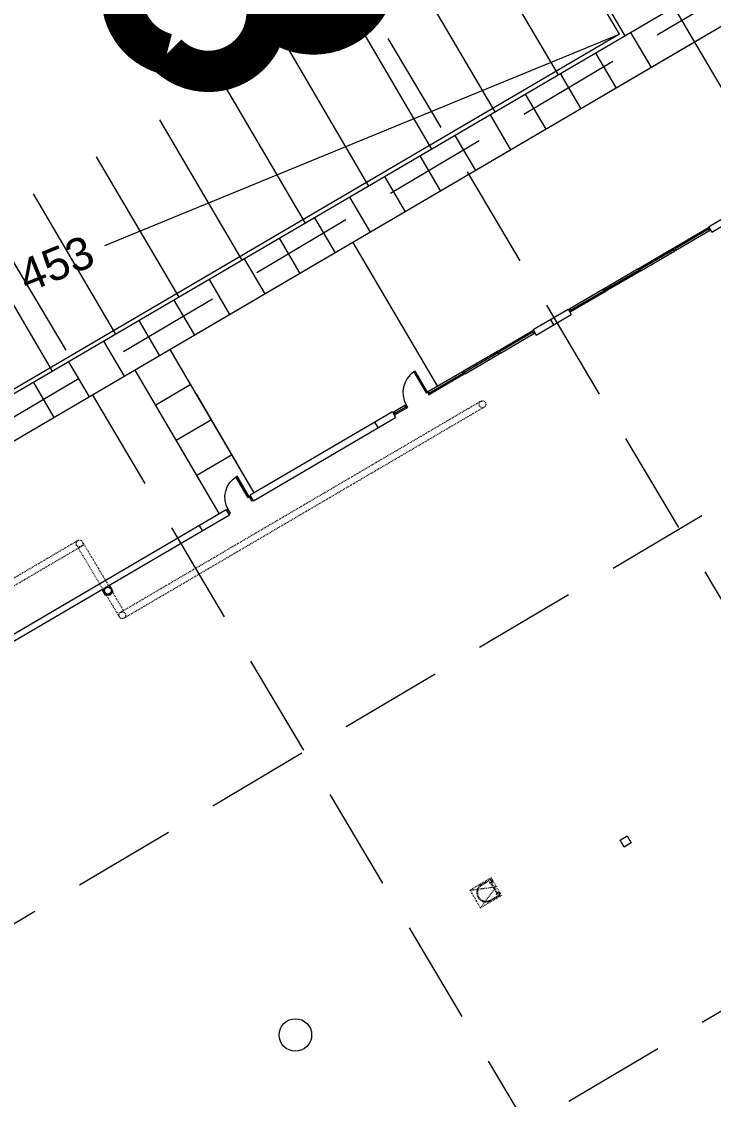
# Model space of a CAD drawing. Header units: inches. Extents: x 2527773 to 2531821, y 6906669 to 6910268.
# Drawn here: x 2530032.7 to 2530117.7, y 6909333.8 to 6909466.2 of the extents above; entities that cross this region are included whole.
import ezdxf
from ezdxf.enums import TextEntityAlignment as Align

# ---------------------------------------------------------------- set-up
doc = ezdxf.new("R2010")
doc.units = ezdxf.units.IN
doc.header["$MEASUREMENT"] = 0
for name, pattern in [('906-BP-01$0$HIDDEN', [0.1143, 0.0762, -0.0381]), ('906-BP-01$0$HIDDEN2', [0.05715, 0.0381, -0.01905]), ('DGN Style 4', [136.947622, 68.431042, -34.215521, 0.085539, -34.215521]), ('HIDDEN', [0.009525, 0.00635, -0.003175])]:
    doc.linetypes.add(name, pattern=pattern)
for name, color, linetype, lineweight in [('906-BP-01$0$A-FENCE', 251, '906-BP-01$0$FENCELINE1', 0), ('906-BP-01$0$A-GLAZ', 251, 'Continuous', 0), ('906-BP-01$0$AFLGR', 251, 'Continuous', 0), ('906-BP-01$0$AROEQ', 251, 'Continuous', 0), ('906-BP-01$0$S-COLS', 251, 'Continuous', 0), ('A-GLAZ', 251, 'Continuous', 0), ('CE-GRADE-25128 - CE-GRAD-CONT-MINR-LABL-STD1', 40, 'Continuous', 30), ('CE-GRADE-25128 - CE-GRAD-CONT-MINR-LINE', 40, 'Continuous', 53), ('CE-PUTIL-25128 - CE-UTIL-STRM-RCP-CL3-48IN', 251, 'DGN Style 4', 13), ('CE-PUTIL-25128 - CE-UTIL-STRM-WALL', 251, 'Continuous', 13), ('CE-SITE-25128 - 906-BP-01$0$A-BOLLARD', 251, 'Continuous', 0), ('CE-SITE-25128 - 906-BP-01$0$A-DOOR', 251, 'Continuous', 0), ('CE-SITE-25128 - 906-BP-01$0$A-FLOR-STRS', 251, 'Continuous', 0), ('CE-SITE-25128 - 906-BP-01$0$A-GLAZ', 251, 'Continuous', 0), ('CE-SITE-25128 - 906-BP-01$0$A-WALL-SHELL', 251, 'Continuous', 0), ('CE-SITE-25128 - 906-BP-01$0$AROEQ', 251, 'Continuous', 0), ('CE-SITE-25128 - 906-BP-01$0$P-FIXT', 251, 'Continuous', 0), ('CE-SITE-25128 - A-DOOR', 251, 'Continuous', 0), ('CE-SITE-25128 - a-paving', 251, 'Continuous', 0), ('CE-SITE-25128 - a-sidewalks', 251, 'Continuous', 0), ('CE-SITE-25128 - a-stripes', 251, 'Continuous', 0)]:
    doc.layers.add(name, color=color, linetype=linetype, lineweight=lineweight)
doc.layers.add('GRID', color=254, linetype='HIDDEN')
doc.layers.add('LEGEND', color=7, linetype='Continuous')
doc.styles.get("Standard").update_dxf_attribs({"font": 'ARIAL.TTF'})
doc.styles.add('Style-ltypeshp', font='ltypeshp.shx')
doc.linetypes.add('906-BP-01$0$FENCELINE1', pattern='A,0.0762,-0.03048,["…",Style-ltypeshp,S=0.03048,R=0,X=-0.03048,Y=0],-0.03048,0.304801', length=0.441961)

# ---------------------------------------------------------------- blocks, each defined once
blk = doc.blocks.new('906-BP-01$0$092XREF$0$092XREF$0$doorn')
at = {"layer": 'CE-SITE-25128 - 906-BP-01$0$A-DOOR', "ltscale": 0.273403}
for p, q in [((-0.0128, 0.0219), (-0.0139, 0.0213)), ((-0.0011, -0.0006), (-0.0139, 0.0213)), ((0, 0), (-0.0128, 0.0219)), ((0, 0), (-0.0011, -0.0006))]:
    blk.add_line(p, q, dxfattribs=at)
at = {"layer": 'CE-SITE-25128 - 906-BP-01$0$A-DOOR', "ltscale": 0.273403, "extrusion": (0, 0, -1)}
blk.add_arc((0, 0), 0.0254, 329.619, 59.619, dxfattribs=at)

msp = doc.modelspace()

# ---------------------------------------------------------------- linework, layer by layer
at = {"layer": '906-BP-01$0$A-FENCE', "lineweight": 0, "ltscale": 0.068351, "flags": 128}
msp.add_lwpolyline([(2530061.33, 6909408.29), (2530054.25, 6909420.36)], dxfattribs=at)
at = {"layer": '906-BP-01$0$A-GLAZ', "lineweight": 0, "ltscale": 0.273403, "flags": 128}
msp.add_lwpolyline([(2530112.91, 6909438.43), (2530113.1, 6909438.1), (2530112.96, 6909438.02), (2530112.77, 6909438.34)], close=True, dxfattribs=at)
at = {"layer": '906-BP-01$0$AFLGR', "lineweight": 0, "ltscale": 0.273403}
msp.add_line((2530112.54, 6909437.82), (2530112.38, 6909438.11), dxfattribs=at)
at = {"layer": '906-BP-01$0$AROEQ', "linetype": '906-BP-01$0$HIDDEN2', "lineweight": 0, "ltscale": 0.273403}
msp.add_line((2530091.04, 6909359.91), (2530089.08, 6909357.32), dxfattribs=at)
at = {"layer": '906-BP-01$0$S-COLS', "lineweight": 0, "ltscale": 0.273403, "flags": 128}
msp.add_lwpolyline([(2530107.6, 6909365.28), (2530106.73, 6909364.77), (2530106.23, 6909365.63), (2530107.09, 6909366.14)], close=True, dxfattribs=at)
at = {"layer": 'A-GLAZ', "lineweight": 0, "ltscale": 0.083333, "flags": 128}
msp.add_lwpolyline([(2530079.83, 6909419.03), (2530080.02, 6909418.71), (2530080.16, 6909418.79), (2530079.97, 6909419.12)], close=True, dxfattribs=at)
at = {"layer": 'CE-GRADE-25128 - CE-GRAD-CONT-MINR-LINE', "color": 35, "linetype": 'Continuous', "lineweight": 0}
msp.add_line((2530042.96, 6909438.69), (2530106.18, 6909464.62), dxfattribs=at)
at = {"layer": 'CE-PUTIL-25128 - CE-UTIL-STRM-RCP-CL3-48IN', "color": 5, "lineweight": 0, "flags": 128}
msp.add_lwpolyline([(2530918.43, 6908915.77), (2530890.12, 6908963.09), (2530239.22, 6909451.42, 0.302205), (2530018.05, 6909463.97), (2528753.12, 6908722.39, 0.415961), (2528717.73, 6908585.03), (2528785.5, 6908471), (2528781.08, 6908463.12)], format="xyb", dxfattribs=at)
at = {"layer": 'CE-PUTIL-25128 - CE-UTIL-STRM-WALL', "color": 5, "lineweight": 0, "flags": 128}
msp.add_lwpolyline([(2530341.57, 6909377.45), (2530240.57, 6909453.22, 0.302205), (2530016.91, 6909465.91), (2529948.32, 6909425.7)], format="xyb", dxfattribs=at)
at = {"layer": 'CE-PUTIL-25128 - CE-UTIL-STRM-WALL', "color": 5, "lineweight": 0}
msp.add_arc((2530119.2, 6909291.43), 197.75, 53.1214, 120.3816, dxfattribs=at)
at = {"layer": 'CE-SITE-25128 - 906-BP-01$0$A-BOLLARD', "lineweight": 0, "ltscale": 0.273403}
for p, q in [((2530043.53, 6909396.95), (2530043.67, 6909397.04)), ((2530043.94, 6909396.26), (2530043.53, 6909396.95)), ((2530043.54, 6909396.95), (2530043.68, 6909397.03)), ((2530043.95, 6909396.26), (2530043.54, 6909396.95)), ((2530043.68, 6909397.03), (2530043.67, 6909397.04)), ((2530042.52, 6909396.36), (2530042.67, 6909396.45)), ((2530042.53, 6909396.36), (2530042.52, 6909396.36)), ((2530042.53, 6909396.36), (2530042.66, 6909396.43)), ((2530043.07, 6909395.74), (2530042.66, 6909396.43)), ((2530043.08, 6909395.75), (2530042.67, 6909396.45)), ((2530043.07, 6909395.74), (2530043.64, 6909395.78)), ((2530043.08, 6909395.75), (2530043.64, 6909395.8)), ((2530043.94, 6909396.26), (2530043.63, 6909395.79)), ((2530043.95, 6909396.26), (2530043.64, 6909395.78))]:
    msp.add_line(p, q, dxfattribs=at)
msp.add_circle((2530066.37, 6909341.69), 2, dxfattribs=at)
at = {"layer": 'CE-SITE-25128 - 906-BP-01$0$A-DOOR', "lineweight": 0, "ltscale": 0.273403, "flags": 128}
for points in [[(2530060.72, 6909407.75), (2530060.98, 6909407.32), (2530061.16, 6909407.42), (2530060.9, 6909407.85)], [(2530057.96, 6909406.12), (2530058.21, 6909405.69), (2530058.39, 6909405.8), (2530058.13, 6909406.23)]]:
    msp.add_lwpolyline(points, close=True, dxfattribs=at)
at = {"layer": 'CE-SITE-25128 - 906-BP-01$0$A-FLOR-STRS', "linetype": '906-BP-01$0$HIDDEN', "lineweight": 0, "ltscale": 0.273403}
for p, q in [((2530089.05, 6909359.95), (2530089.01, 6909360)), ((2530089.13, 6909360.01), (2530089.09, 6909360.06)), ((2530089.21, 6909360.15), (2530090.29, 6909360.78)), ((2530089.24, 6909360.09), (2530090.32, 6909360.72)), ((2530089.67, 6909360.41), (2530089.75, 6909360.46)), ((2530089.7, 6909360.36), (2530089.67, 6909360.41)), ((2530089.7, 6909360.36), (2530089.79, 6909360.41)), ((2530089.79, 6909360.41), (2530089.75, 6909360.46)), ((2530090.22, 6909360.4), (2530090.44, 6909360.53)), ((2530090.22, 6909360.4), (2530090.24, 6909360.37)), ((2530090.24, 6909360.37), (2530090.45, 6909360.5)), ((2530090.31, 6909360.41), (2530091.12, 6909359.03)), ((2530090.34, 6909360.44), (2530091.15, 6909359.05)), ((2530090.38, 6909360.46), (2530091.19, 6909359.07)), ((2530090.47, 6909360.46), (2530090.4, 6909360.41)), ((2530090.44, 6909360.53), (2530090.45, 6909360.5)), ((2530090.51, 6909360.4), (2530090.44, 6909360.36)), ((2530090.52, 6909360.65), (2530090.52, 6909360.67)), ((2530090.58, 6909360.69), (2530090.57, 6909360.7)), ((2530088.73, 6909359.3), (2530088.66, 6909359.31)), ((2530088.74, 6909359.4), (2530088.68, 6909359.41)), ((2530088.84, 6909358.68), (2530088.78, 6909358.65)), ((2530088.89, 6909358.6), (2530088.83, 6909358.56)), ((2530090.31, 6909358.26), (2530090.77, 6909358.53)), ((2530090.35, 6909358.2), (2530090.8, 6909358.47)), ((2530090.77, 6909358.53), (2530090.86, 6909358.58)), ((2530090.77, 6909358.53), (2530090.8, 6909358.47)), ((2530090.8, 6909358.47), (2530090.89, 6909358.52)), ((2530090.86, 6909358.58), (2530091.39, 6909358.89)), ((2530090.86, 6909358.58), (2530090.89, 6909358.52)), ((2530090.89, 6909358.52), (2530091.43, 6909358.84)), ((2530091.05, 6909358.99), (2530091.26, 6909359.11)), ((2530091.06, 6909358.96), (2530091.05, 6909358.99)), ((2530091.06, 6909358.96), (2530091.28, 6909359.09)), ((2530091.21, 6909359.21), (2530091.13, 6909359.17)), ((2530091.24, 6909359.15), (2530091.16, 6909359.12)), ((2530091.28, 6909359.09), (2530091.26, 6909359.11)), ((2530091.43, 6909359.1), (2530091.44, 6909359.09)), ((2530091.49, 6909359.14), (2530091.5, 6909359.12)), ((2530089.38, 6909358.19), (2530089.35, 6909358.13)), ((2530089.47, 6909358.16), (2530089.45, 6909358.1)), ((2530090.1, 6909358.17), (2530090.12, 6909358.1)), ((2530090.19, 6909358.2), (2530090.22, 6909358.14))]:
    msp.add_line(p, q, dxfattribs=at)
for centre, radius, start, end in [((2530089.78, 6909359.17), 1.13, 120.381, 167.8337), ((2530089.78, 6909359.17), 1.06, 120.381, 167.6731), ((2530089.78, 6909359.17), 1.13, 127.8337, 132.9283), ((2530089.78, 6909359.17), 1.06, 127.6731, 133.0889), ((2530090.39, 6909360.6), 0.208, 30.381, 120.381), ((2530090.39, 6909360.6), 0.142, 30.381, 120.381), ((2530090.4, 6909360.58), 0.142, 300.381, 30.381), ((2530090.4, 6909360.58), 0.208, 300.381, 30.381), ((2530089.78, 6909359.17), 1.13, 172.9283, 207.8337), ((2530089.78, 6909359.17), 1.13, 167.8337, 172.9283), ((2530089.78, 6909359.17), 1.06, 173.0889, 207.6731), ((2530089.78, 6909359.17), 1.06, 167.6731, 173.0889), ((2530089.78, 6909359.17), 1.13, 207.8337, 212.9283), ((2530089.78, 6909359.17), 1.13, 212.9283, 300.381), ((2530089.78, 6909359.17), 1.06, 207.6731, 213.0889), ((2530089.78, 6909359.17), 1.06, 213.0889, 300.3817), ((2530091.31, 6909359.03), 0.208, 30.381, 119.43), ((2530091.31, 6909359.03), 0.142, 30.381, 120.381), ((2530091.32, 6909359.02), 0.142, 300.381, 30.381), ((2530091.32, 6909359.02), 0.208, 300.381, 30.381), ((2530089.78, 6909359.17), 1.13, 247.8337, 252.9283), ((2530089.78, 6909359.17), 1.06, 247.6731, 253.0889), ((2530089.78, 6909359.17), 1.06, 287.6731, 293.0889), ((2530089.78, 6909359.17), 1.13, 287.8337, 292.9283)]:
    msp.add_arc(centre, radius, start, end, dxfattribs=at)
at = {"layer": 'CE-SITE-25128 - 906-BP-01$0$A-GLAZ', "lineweight": 0, "ltscale": 0.273403}
for p, q in [((2530112.91, 6909438.43), (2530117.01, 6909440.83)), ((2530117.11, 6909440.67), (2530113.01, 6909438.27)), ((2530113.1, 6909438.1), (2530117.2, 6909440.51)), ((2530108.6, 6909435.9), (2530112.77, 6909438.34)), ((2530112.87, 6909438.18), (2530108.7, 6909435.74)), ((2530108.79, 6909435.58), (2530112.96, 6909438.02)), ((2530108.46, 6909435.82), (2530104.29, 6909433.37)), ((2530104.38, 6909433.21), (2530108.55, 6909435.65)), ((2530108.65, 6909435.49), (2530104.48, 6909433.05)), ((2530104.14, 6909433.29), (2530100.05, 6909430.88)), ((2530100.14, 6909430.72), (2530104.24, 6909433.12)), ((2530104.33, 6909432.96), (2530100.24, 6909430.56)), ((2530091.35, 6909425.78), (2530095.45, 6909428.19)), ((2530095.54, 6909428.03), (2530091.44, 6909425.62)), ((2530091.54, 6909425.46), (2530095.64, 6909427.86)), ((2530087.03, 6909423.26), (2530091.2, 6909425.7)), ((2530091.3, 6909425.54), (2530087.13, 6909423.09)), ((2530087.22, 6909422.93), (2530091.39, 6909425.38)), ((2530086.89, 6909423.17), (2530082.72, 6909420.73)), ((2530082.82, 6909420.57), (2530086.99, 6909423.01)), ((2530087.08, 6909422.85), (2530082.91, 6909420.4)), ((2530079.83, 6909419.03), (2530078.48, 6909418.24)), ((2530078.57, 6909418.08), (2530079.93, 6909418.87)), ((2530080.02, 6909418.71), (2530078.67, 6909417.92))]:
    msp.add_line(p, q, dxfattribs=at)
at = {"layer": 'CE-SITE-25128 - 906-BP-01$0$A-GLAZ', "lineweight": 0, "ltscale": 0.273403, "flags": 128}
for points in [[(2530117.16, 6909440.91), (2530117.35, 6909440.59), (2530117.2, 6909440.51), (2530117.01, 6909440.83)], [(2530108.6, 6909435.9), (2530108.79, 6909435.58), (2530108.65, 6909435.49), (2530108.46, 6909435.82)], [(2530104.14, 6909433.29), (2530104.33, 6909432.96), (2530104.48, 6909433.05), (2530104.29, 6909433.37)], [(2530099.9, 6909430.8), (2530100.09, 6909430.48), (2530100.24, 6909430.56), (2530100.05, 6909430.88)], [(2530095.59, 6909428.27), (2530095.78, 6909427.95), (2530095.64, 6909427.86), (2530095.45, 6909428.19)], [(2530091.35, 6909425.78), (2530091.54, 6909425.46), (2530091.39, 6909425.38), (2530091.2, 6909425.7)], [(2530087.03, 6909423.26), (2530087.22, 6909422.93), (2530087.08, 6909422.85), (2530086.89, 6909423.17)], [(2530082.58, 6909420.64), (2530082.77, 6909420.32), (2530082.91, 6909420.4), (2530082.72, 6909420.73)], [(2530078.34, 6909418.16), (2530078.53, 6909417.83), (2530078.67, 6909417.92), (2530078.48, 6909418.24)]]:
    msp.add_lwpolyline(points, close=True, dxfattribs=at)
at = {"layer": 'CE-SITE-25128 - 906-BP-01$0$A-WALL-SHELL', "lineweight": 0, "ltscale": 0.273403}
for p, q in [((2530117.11, 6909440.99), (2530121.43, 6909443.52)), ((2530117.5, 6909440.32), (2530121.15, 6909442.46)), ((2530117.11, 6909440.99), (2530117.5, 6909440.32)), ((2530095.55, 6909428.34), (2530099.86, 6909430.87)), ((2530095.94, 6909427.68), (2530100.25, 6909430.21)), ((2530099.86, 6909430.87), (2530100.25, 6909430.21)), ((2530098.09, 6909428.94), (2530097.7, 6909429.61)), ((2530095.55, 6909428.34), (2530095.94, 6909427.68)), ((2530078.29, 6909418.23), (2530060.82, 6909407.99)), ((2530078.29, 6909418.23), (2530078.68, 6909417.56)), ((2530061.21, 6909407.32), (2530078.68, 6909417.56)), ((2530076.53, 6909416.3), (2530076.14, 6909416.96)), ((2530061.21, 6909407.32), (2530060.82, 6909407.99)), ((2530030.85, 6909390.41), (2530057.88, 6909406.26)), ((2530058.27, 6909405.59), (2530057.88, 6909406.26)), ((2530031.24, 6909389.75), (2530058.27, 6909405.59)), ((2530054.96, 6909403.65), (2530054.57, 6909404.32))]:
    msp.add_line(p, q, dxfattribs=at)
at = {"layer": 'CE-SITE-25128 - 906-BP-01$0$AROEQ', "linetype": '906-BP-01$0$HIDDEN2', "lineweight": 0, "ltscale": 0.273403}
for p, q in [((2530090.4, 6909360.99), (2530087.81, 6909359.48)), ((2530087.81, 6909359.48), (2530091.04, 6909359.91)), ((2530090.4, 6909360.99), (2530091.67, 6909358.84)), ((2530087.81, 6909359.48), (2530089.08, 6909357.32)), ((2530089.08, 6909357.32), (2530091.67, 6909358.84))]:
    msp.add_line(p, q, dxfattribs=at)
at = {"layer": 'CE-SITE-25128 - 906-BP-01$0$P-FIXT', "linetype": '906-BP-01$0$HIDDEN', "lineweight": 0, "ltscale": 0.273403}
for p, q in [((2530089.12, 6909419.53), (2530044.91, 6909393.61)), ((2530089.54, 6909418.81), (2530045.33, 6909392.89)), ((2529987.46, 6909371.83), (2530039.65, 6909402.43)), ((2530040.22, 6909402.28), (2530045.27, 6909393.82)), ((2529987.88, 6909371.12), (2530040.43, 6909401.92)), ((2530039.5, 6909401.86), (2530044.76, 6909393.04))]:
    msp.add_line(p, q, dxfattribs=at)
for centre in [(2530089.33, 6909419.17), (2530039.86, 6909402.07), (2530045.12, 6909393.25)]:
    msp.add_circle(centre, 0.417, dxfattribs=at)
at = {"layer": 'CE-SITE-25128 - 906-BP-01$0$P-FIXT', "lineweight": 0, "ltscale": 0.273403}
msp.add_circle((2530043.35, 6909396.28), 0.417, dxfattribs=at)
at = {"layer": 'CE-SITE-25128 - A-DOOR', "lineweight": 0, "ltscale": 0.083333, "flags": 128}
msp.add_lwpolyline([(2530082.58, 6909420.64), (2530081.06, 6909423.23), (2530080.92, 6909423.15), (2530082.43, 6909420.56)], close=True, dxfattribs=at)
at = {"layer": 'CE-SITE-25128 - A-DOOR', "lineweight": 0, "ltscale": 0.083333}
msp.add_arc((2530082.59, 6909420.64), 3.01, 123.723, 210.3121, dxfattribs=at)
at = {"layer": 'CE-SITE-25128 - a-paving', "lineweight": 0, "ltscale": 0.273403}
for p, q in [((2530106.18, 6909464.62), (2530098.85, 6909477.13)), ((2530106.87, 6909464.44), (2530099.28, 6909477.38)), ((2530106.18, 6909464.62), (2530028.54, 6909419.1))]:
    msp.add_line(p, q, dxfattribs=at)
at = {"layer": 'CE-SITE-25128 - a-paving', "lineweight": 0, "ltscale": 0.083333}
for p, q in [((2530073.44, 6909439.05), (2530083.81, 6909421.36)), ((2530061.33, 6909408.29), (2530051.01, 6909425.9))]:
    msp.add_line(p, q, dxfattribs=at)
at = {"layer": 'CE-SITE-25128 - a-sidewalks', "lineweight": 0, "ltscale": 0.273403}
for p, q in [((2530125.49, 6909446.47), (2530102.77, 6909485.22)), ((2530117.2, 6909470.5), (2530012.67, 6909409.22)), ((2530119.73, 6909466.18), (2530015.2, 6909404.9)), ((2530116.73, 6909464.42), (2530054.62, 6909428.01)), ((2530110.1, 6909460.54), (2530107.57, 6909464.85)), ((2530105.78, 6909458.01), (2530103.25, 6909462.32)), ((2530101.47, 6909455.48), (2530098.94, 6909459.79)), ((2530097.16, 6909452.95), (2530094.63, 6909457.26)), ((2530092.84, 6909450.42), (2530090.31, 6909454.73)), ((2530088.53, 6909447.89), (2530086, 6909452.21)), ((2530084.22, 6909445.36), (2530081.69, 6909449.68)), ((2530079.9, 6909442.83), (2530077.37, 6909447.15)), ((2530075.59, 6909440.31), (2530073.06, 6909444.62)), ((2530071.28, 6909437.78), (2530068.75, 6909442.09)), ((2530066.96, 6909435.25), (2530064.43, 6909439.56)), ((2530062.65, 6909432.72), (2530060.12, 6909437.03)), ((2530058.34, 6909430.19), (2530055.81, 6909434.51)), ((2530054.02, 6909427.66), (2530051.49, 6909431.98)), ((2530049.71, 6909425.13), (2530047.18, 6909429.45)), ((2530045.4, 6909422.61), (2530042.87, 6909426.92)), ((2530051.22, 6909425.54), (2530051.01, 6909425.9)), ((2530041.08, 6909420.08), (2530038.55, 6909424.39)), ((2530057.02, 6909405.76), (2530046.7, 6909423.37)), ((2530036.77, 6909417.55), (2530034.24, 6909421.86)), ((2530053.54, 6909421.58), (2530049.22, 6909419.05)), ((2530056.07, 6909417.27), (2530051.75, 6909414.74)), ((2530058.59, 6909412.96), (2530054.28, 6909410.43))]:
    msp.add_line(p, q, dxfattribs=at)
at = {"layer": 'CE-SITE-25128 - a-stripes', "lineweight": 0, "ltscale": 0.273403}
for p, q in [((2530098.67, 6909459.63), (2530088.56, 6909476.89)), ((2530090.91, 6909455.08), (2530080.79, 6909472.34)), ((2530083.14, 6909450.53), (2530073.03, 6909467.78)), ((2530075.38, 6909445.98), (2530065.27, 6909463.23)), ((2530067.62, 6909441.43), (2530057.5, 6909458.68)), ((2530059.85, 6909436.88), (2530049.74, 6909454.13)), ((2530052.09, 6909432.32), (2530041.97, 6909449.58)), ((2530044.32, 6909427.77), (2530034.21, 6909445.03)), ((2530036.56, 6909423.22), (2530026.44, 6909440.47))]:
    msp.add_line(p, q, dxfattribs=at)
at = {"layer": 'GRID', "color": 252, "linetype": 'HIDDEN', "lineweight": 0, "ltscale": 2000}
for p, q in [((2528014.21, 6908219.5), (2530868.89, 6909914.74)), ((2528041.55, 6908173.45), (2530896.24, 6909868.69)), ((2528068.89, 6908127.41), (2530923.58, 6909822.65)), ((2529922.1, 6909726.17), (2530879.21, 6908114.45)), ((2529876.06, 6909698.83), (2530833.17, 6908087.11))]:
    msp.add_line(p, q, dxfattribs=at)
at = {"layer": 'LEGEND', "color": 170, "ltscale": 100, "const_width": 5.08}
msp.add_lwpolyline([(2530052.26, 6909482, 0.520567), (2530052.26, 6909482, 0.765195), (2530045.33, 6909471.17, 0.417879), (2530050.58, 6909462.19, 0.6649), (2530062.89, 6909467.17, 0.744833), (2530076.25, 6909473.66, 0.975642), (2530079.32, 6909486.56, 0.520567), (2530071.48, 6909495.25, 0.520567), (2530064.64, 6909490.29, 0.540264), (2530052.26, 6909482)], format="xyb", close=True, dxfattribs=at)

# ---------------------------------------------------------------- block references
at = {"layer": 'CE-SITE-25128 - 906-BP-01$0$A-DOOR', "lineweight": 0, "ltscale": 0.273403, "xscale": 118.11, "yscale": 118.11, "zscale": 118.11}
msp.add_blockref('906-BP-01$0$092XREF$0$092XREF$0$doorn', (2530060.72, 6909407.75), dxfattribs=at)

# ---------------------------------------------------------------- texts
at = {"layer": 'CE-GRADE-25128 - CE-GRAD-CONT-MINR-LABL-STD1', "color": 35, "linetype": 'Continuous', "lineweight": 0}
msp.add_text('453', height=4, rotation=22.2257, dxfattribs=at).set_placement((2530036.98, 6909436.45), align=Align.MIDDLE_CENTER)

doc.saveas('drawing.dxf')
